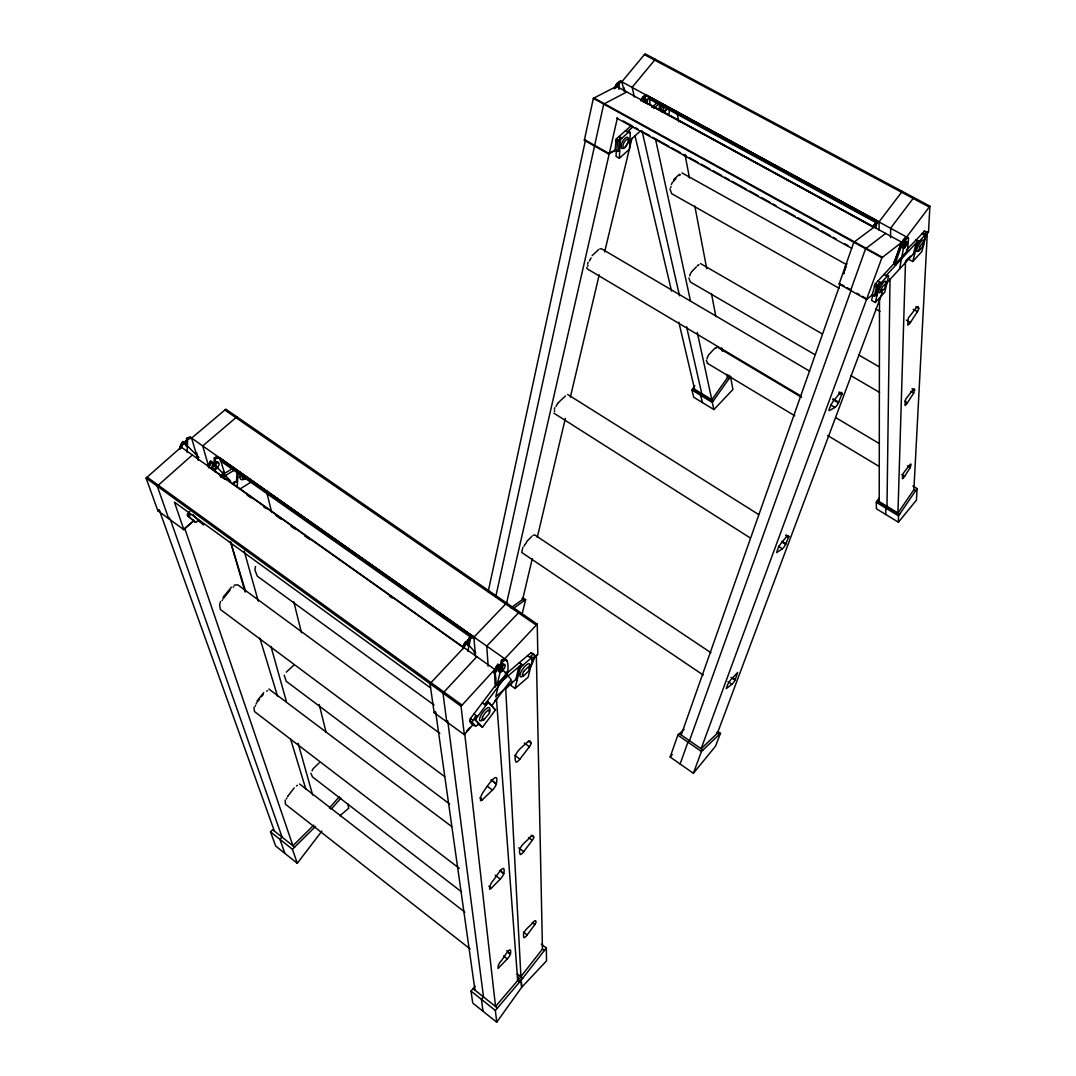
<?xml version="1.0" encoding="UTF-8"?>
<svg xmlns="http://www.w3.org/2000/svg" width="1076" height="1076" viewBox="0 0 1076 1076"><rect width="100%" height="100%" fill="white"/><g stroke="black" fill="none" stroke-linecap="round" stroke-linejoin="round"><path stroke-width="1.5" d="M879.092 230.156L879.105 221.791L902.253 191.353M879.213 501.618L879.509 299.343M503.877 873.161C506.097 858.742 493.05 881.943 492.848 880.76A7.021 1.789 -53.7 0 0 489.943 886.449L489.647 888.574A3.295 0.834 -53.7 0 0 491.329 888.211L500.273 879.065A4.896 1.251 -53.8 0 0 503.689 873.914L500.071 870.282M890.013 278.563L887.001 506.366L885.804 508.101L885.844 514.53M890.551 237.594L890.672 228.085L913.82 197.54M879.348 497.838L876.294 502.304L876.415 508.787L898.406 522.21L898.5 515.834L917.102 488.598L912.865 486.043M510.535 953.632C512.189 941.379 500.878 963.06 500.73 961.218A6.335 1.426 -53.7 0 0 498.121 966.221L498.013 968.467L507.307 958.904A4.425 0.995 -53.7 0 0 510.374 954.264L506.769 950.713M908.184 258.186L905.494 261.777L897.949 513.023L913.887 489.701L927.351 232.631L928.521 232.026L925.01 236.72M641.027 99.853L874.021 227.197L853.819 242.275L839.132 284.01L866.557 299.478L872.232 294.918L875.111 284.037L893.685 263.862L900.249 245.355L902.845 240.607L906.772 236.855L929.906 206.148L645.089 53.8L621.888 81.695L624.161 91.352M707.08 358.806L707.524 357.003M895.837 265.046L893.685 263.862L901.782 242.248L616.508 86.349L593.347 98.36L584.335 140.297L608.612 154.002L615.109 150.358L616.077 139.154L631.262 125.61M616.279 150.6L616.05 156.397L619.372 158.266L629.5 149.161L630.267 133.115L629.285 132.563A3.457 1.453 -62.2 0 0 627.348 131.85L633.172 126.672M618.996 89.362L619.251 82.933L622.574 82.126M616.911 150.99L617.355 141.413L620.919 137.58A2.946 1.237 -62.1 0 0 619.063 141.306L618.7 150.465L617.234 151.541L615.015 149.914M185.328 444.227L185.449 441.079A4.237 2.286 -52.4 0 1 187.009 440.595M186.256 446.5L186.592 438.403C190.277 436.452 195.388 437.65 187.654 439.156L187.089 452.216M619.372 158.266L620.058 141.844A2.946 1.237 -62.1 0 1 621.901 138.118L628.33 132.402A3.457 1.453 -62.2 0 1 630.267 133.115M196.841 455.713L196.962 453.036M908.48 238.657L907.471 250.695L894.788 264.467L902.334 243.902L906.449 238.307L907.983 237.527L908.48 238.657L906.624 236.922M928.521 232.026L929.906 206.148M213.815 466.083L214.285 457.946L218.388 456.964M214.622 471.544L214.81 468.342L215.819 469.055L216.168 462.788L215.16 462.075A4.264 2.219 -52.7 0 1 218.105 463.352M214.891 466.769L215.361 458.712L219.894 457.919L474.341 637.207M645.398 102.906L644.78 96.867C649.312 92.388 649.998 102.207 650.038 104.722M917.102 488.598L916.443 500.125L898.406 522.21M224.131 475.041L224.306 472.377L219.894 457.919M659.198 110.061L659.48 105.65A3.416 1.399 -62.7 0 1 659.991 103.726M660.166 110.586L660.462 106.188A3.43 1.399 -62.7 0 1 660.677 105.071M234.124 484.254L234.299 481.537M232.308 484.16L236.438 481.618L237.15 471.315M237.191 486.621L238.2 472.055A4.062 2.058 -53.1 0 1 238.253 471.651M669.137 113.518L669.46 109.133M670.873 186.444L670.913 187.533M253.963 707.241L254.487 711.559L459.304 868.372M284.199 675.217L286.229 681.256L449.634 804.014M498.309 686.475L495.081 683.758L494.395 670.482L497.906 664.255L503.299 669.716M503.111 670.133L506.043 673.845L497.152 685.641L496.318 684.632L495.256 673.199L499.156 665.143M198.912 457.381L182.96 441.537L180.62 445.182L179.921 449.338M689.729 275.94L690.254 274.165M872.206 294.636L874.452 296.196L875.837 294.905L877.882 286.108A3.12 0.82 -60 0 1 880.02 282.235L876.563 286.498L874.371 295.712M530.118 667.187C533.562 663.394 537.798 647.483 529.903 657.315A3.685 1.17 -55 0 1 531.531 657.853L532.741 658.7L528.128 677.207L515.095 688.452L510.979 685.533L512.015 681.256M843.692 273.56L845.211 267.776M843.813 273.627L845.023 267.722A3.107 0.874 -60.3 0 1 846.234 265.032M466.782 643.34L467.414 640.314A4.56 1.587 -54.5 0 1 469.257 639.561M467.616 645.681L469.257 637.866L473.117 636.333M467.831 651.316L470.481 638.727L474.018 637.086L506.608 603.004M184.023 442.276L180.997 448.154L179.934 447.414M488.168 591.719L585.465 140.203L609.285 153.626M285.167 800.127L285.422 804.189L470.077 948.924M924.661 231.031L906.369 250.089L908.507 251.259M495.713 596.924L603.717 104.09L626.77 91.971M875.73 228.314L876.819 223.391L878.662 221.912L879.657 222.315M842.037 393.695C842.091 388.638 835.07 399.694 834.546 399.519A6.51 1.641 -58.8 0 0 830.86 405.356L829.408 408.692A3.053 0.767 -58.8 0 0 829.475 410.534L834.976 407.414A4.546 1.13 -58.8 0 0 838.231 403.258L842.037 393.695L839.172 392M923.746 242.571L926.786 231.703L923.854 234.581A3.08 0.767 -60.5 0 1 924.889 234.971L925.979 235.563L921.876 251.528L912.757 261.508L909.059 259.477M664.053 107.21L663.327 110.424L664.295 111.837L667.698 108.528M208.677 467.791L211.743 461.886L210.667 461.12L207.762 466.311L463.783 647.873L463.541 648.586M506.325 604.282L617.449 117.782M872.865 294.824L871.573 300.392L875.326 302.504L884.795 292.121L888.48 276.68A3.672 0.955 -60.1 0 0 887.135 276.317L883.88 274.501M495.202 687.134L495.928 684.013M506.742 675.23C508.76 671.33 509.351 654.006 501.376 660.529L499.923 666.784L497.906 664.255M498.753 683.838L521.658 664.336A4.371 1.385 -54.9 0 0 518.282 669.487L515.875 679.4L495.767 696.67L498.753 683.838L497.596 683.004L500.098 672.231M500.811 669.178L502.613 661.404L506.392 659.776M504.079 664.591A4.586 1.493 -54.7 0 0 501.86 664.659L503.043 665.479L501.631 671.518L500.461 670.684M875.326 302.504L878.998 286.727A3.12 0.807 -60 0 1 881.123 282.853L887.135 276.317M510.952 607.819L522.64 599.453L532.257 558.673M537.26 537.462L565.357 418.362M570.361 397.165L599.224 274.797M604.618 251.959L631.962 138.239M515.095 688.452L519.506 670.348A4.371 1.385 -54.9 0 1 522.869 665.197L531.114 658.162A3.685 1.157 -55.1 0 1 532.741 658.7M906.395 241.75A3.793 0.982 -60.4 0 0 904.634 242.288A3.793 0.982 -60.4 0 0 902.347 246.794A3.793 0.982 -60.4 0 0 903.719 247.036L899.509 269.081M522.398 612.89L525.639 599.641L522.949 597.799M886.436 283.351L913.443 253.869L915.595 245.355A3.631 0.915 -60.4 0 1 918.084 240.863L886.032 275.698A3.672 0.955 -60.1 0 1 887.377 276.061M912.757 261.508L916.698 245.96A3.631 0.915 -60.4 0 1 919.186 241.454L924.957 235.173A3.08 0.767 -60.5 0 1 925.979 235.563M788.721 536.709C788.816 531.974 781.848 543.165 781.499 542.775A5.999 1.412 -57.5 0 0 778.082 548.168L776.59 552.647L782.387 548.747A4.183 0.982 -57.5 0 0 785.467 544.752L788.721 536.709L786.085 535.054M312.067 770.914L312.565 769.622M614.315 88.837C615.324 85.757 618.31 79.557 622.318 81.91M587.577 263.997L588.128 262.329M554.315 409.162L554.799 407.696M717.773 731.492L720.436 733.321L715.527 746.179L693.388 773.294L670.16 757.02L677.84 735.123L684.107 729.34M681.216 734.962L840.248 283.849L839.132 284.01M680.113 763.987L687.941 742.144L689.487 740.692L851.197 290.022L847.094 287.709M522.828 547.428L521.739 552.486L703.274 675.069M901.782 242.248L881.89 257.769L701.108 748.748L717.41 733.213L882.266 292.712M693.388 773.294L701.418 751.492L720.436 733.321M255.51 566.527L254.904 570.119L257.352 576.198L434.045 705.009M220.432 601.578L219.625 604.873L220.378 609.473L444.603 776.563M735.285 679.561L737.638 672.487L730.725 679.898A5.555 1.21 -56.5 0 0 727.564 684.874L726.233 688.653L731.989 684.228A3.887 0.847 -56.5 0 0 734.881 680.395L735.285 679.561L732.622 677.772M462.559 646.999L465.774 641.525L475.821 653.172M463.783 647.873L466.997 642.399M615.741 88.03L619.251 82.933L618.27 82.408M671.357 184.561L672.002 183.162M844.768 269.888L846.368 266.377M707.645 356.694L708.412 355.282M640.57 100.767L643.354 96.706L646.528 95.132M690.469 273.681L691.142 272.443M872.407 227.534L876.12 222.355L878.554 221.723M641.888 100.633L644.78 96.867L643.798 96.315M286.297 672.137L293.977 664.995M875.716 222.786L876.819 223.391L873.887 227.439L640.893 100.095M913.699 393.103L914.587 389.256A5.662 1.224 -59 0 0 912.488 390.373L905.615 399.25L904.943 405.343A3.968 0.861 -58.9 0 0 907.404 402.854L913.699 393.103L910.888 391.476M910.309 467.522L911.09 464.267A5.098 1.009 -58.4 0 0 909.18 465.478L902.845 473.911L902.374 478.712A3.564 0.699 -58.3 0 0 904.607 476.332L910.309 467.522L907.445 465.814M312.955 768.923L319.182 762.871M910.457 322.41L917.424 311.636A2.946 0.699 -59.7 0 0 918.689 308.382L918.406 307.064A6.295 1.493 -59.7 0 0 916.093 308.045L908.359 317.958L907.74 324.992A4.412 1.036 -59.6 0 0 910.457 322.41L906.261 320.043M672.392 182.49L675.93 178.629M726.851 374.367L727.47 377.663L711.828 399.761L697.275 332.417M730.523 376.587L732.917 389.445L713.939 409.593L712.245 402.397L730.523 376.587L727.927 375.026M713.939 409.593L693.751 397.259L691.868 389.983L694.881 385.759M475.202 986.235L470.979 991.063L472.754 1003.114L496.709 1022.2L521.578 987.472L521.228 980.128L546.339 948.01L541.309 944.15M708.761 354.744L713.993 349.108A4.869 1.574 -59.2 0 1 715.002 348.261M534.826 924.58L536.157 922.119L535.687 920.868A6.214 1.399 -54 0 0 532.929 922.374C530.226 926.611 521.066 931.345 524.025 937.761A4.371 0.982 -54 0 0 527.159 934.909L534.826 924.58L532.338 922.67M495.915 684.766L470.427 718.553C467.118 722.305 476.883 729.784 478.443 723.368L474.866 719.588A3.793 1.21 -54.1 0 1 476.291 715.661L471.987 722.023L475.646 726.058M691.532 271.851L696.347 266.861M478.363 724.242L482.478 727.242L495.538 709.864L488.289 702.13A4.452 1.426 -54.3 0 0 484.644 704.592L507.2 674.665L506.043 673.845M924.499 236.451L926.396 233.909M910.484 256.088L905.494 261.777M482.478 727.242L476.09 720.476A3.793 1.21 -54.1 0 1 477.529 716.549L485.881 705.466A4.452 1.426 -54.3 0 1 489.513 703.018M492.821 706.771L491.597 705.896L511.248 679.79L507.2 674.665M523.716 851.627L532.27 840.302A3.215 0.82 -54.2 0 0 533.696 837.061L533.212 835.891A6.859 1.748 -54.2 0 0 530.132 837.236C526.514 841.741 516.722 847.202 520.233 854.559A4.829 1.224 -54.1 0 0 523.716 851.627L518.672 847.848M294.649 847.135L272.672 829.704L270.493 831.829L275.658 846.032L297.285 863.275L321.912 831.049M519.896 759.105L529.419 746.731A3.551 1.022 -54.5 0 0 531.019 742.991L530.455 741.458A7.586 2.192 -54.5 0 0 527.025 742.534C522.21 747.228 511.894 753.671 515.996 762.077A5.34 1.533 -54.4 0 0 519.896 759.105L514.758 755.365M294.273 787.847L288.408 795.433A5.999 2.192 -51.2 0 0 288.072 795.877M198.24 460.434L191.609 438.12L225.839 409.162L537.233 624.147L537.825 654.477L536.332 655.082L542.452 949.072L520.918 976.605L505.68 688.075L506.258 688.479L512.58 681.659M257.056 701.041L263.741 692.594M259.558 699.131L257.689 701.498A6.604 2.73 -51.2 0 0 257.312 701.996M261.428 696.764L263.297 694.41M223.055 597.288L231.448 587.146M223.795 597.906L230.062 590.173M655.338 59.288L632.15 87.291L634.356 96.974M199.208 520.797L198.159 520.031L197.002 521.443A1.829 0.928 -51.6 0 1 195.159 522.223L187.506 515.619A1.829 0.941 -51.5 0 1 187.977 513.561L189.699 511.49M220.943 475.686L222.893 473.332L213.425 463.608A4.264 2.219 -52.7 0 0 211.878 467.63A4.264 2.219 -52.7 0 0 214.164 468.665M220.97 477.583L223.889 474.045L222.893 473.332M670.16 757.02L672.285 754.478M494.825 700.974L496.951 698.62L496.386 698.203L517.69 980.559L495.538 1006.477L464.684 733.213L463.716 734.276M496.709 1022.2L495.363 1010.445L521.228 980.128L517.448 977.183M329.337 808.063L339.222 796.818M331.045 809.381L340.931 798.136M466.796 730.886L469.943 727.416M463.904 647.591L430.01 683.717L434.153 712.662L464.294 734.693L473.292 724.336M464.294 734.693L461.053 706.206L494.772 669.42L181.212 447.091L146.094 478.067L157.836 510.696L183.875 529.728L193.613 520.865L183.377 529.365M476.803 656.683L442.989 693.119L446.742 721.875M532.351 660.382L536.897 655.472M531.786 659.978L535.202 656.306M434.153 712.662L435.121 711.613M434.717 713.079L435.686 712.03L474.973 990.176M504.698 658.794L537.233 624.147M519.412 611.84L486.755 646.084L488.141 666.084M526.473 541.833L531.921 536.225M313.788 825.131L292.914 845.763L184.897 528.814M297.285 863.275L292.47 849.287L315.51 826.476M592.109 255.671L598.673 249.538M482.398 799.75L492.445 790.08A5.42 1.56 -54 0 0 496.251 784.35C500.084 766.314 484.846 789.649 484.052 790.86A7.774 2.246 -53.9 0 0 480.811 797.343L480.501 799.898A3.645 1.049 -53.8 0 0 482.398 799.75L479.802 797.827M673.697 179.584L679.373 174.299M640.462 130.976L628.868 141.346L625.223 147.506L623.327 147.829L622.883 145.623L624.161 142.167L626.407 139.49L628.303 139.181L628.734 141.4L629.85 141.898M169.739 517.744L168.73 518.659L157.257 486.15L192.335 454.987M651.774 107.385L657.476 102.314M653.67 108.42L659.373 103.35M157.836 510.696L158.858 509.795M158.32 511.046L159.342 510.159L274.38 831.062M236.908 416.802L202.718 445.948L208.26 465.02M497.596 683.004L503.312 678.149M506.769 673.307L531.1 652.648L534.153 654.692M339.868 815.769L348.759 808.21L347.683 803.745M866.032 299.182L867.135 299.007M851.197 290.022L850.605 290.48L865.561 248.758L885.656 233.438M513.938 608.048L525.639 599.641M296.411 785.897L297.447 785.332M239.504 489.257L251.246 481.981M222.624 477.287L234.783 469.889M232.725 468.437L223.082 474.301L225.14 475.753M233.129 587.133L233.815 586.729M565.465 395.941L558.915 402.101A5.689 2.179 -57.8 0 0 558.256 402.814M628.572 142.274L630.792 141.023M629.03 142.53L631.249 141.279M615.109 150.358L608.155 153.733M266.633 691.169L267.521 690.711M533.064 535.35L534.785 534.933L710.873 652.688M584.335 140.297L585.008 139.947M234.138 585.183L237.742 584.806L439.761 733.321M246.66 478.134L243.593 479.264L242.127 477.462M599.924 248.785L601.619 248.825L809.663 371.166M268.892 689.017L451.638 826.502M193.599 520.865L193.465 520.878A1.829 0.928 -51.6 0 1 193.115 520.744M681.982 172.9L845.171 263.862M567.59 394.408L758.607 514.489M644.403 54.62L929.234 207.049M924.123 230.829L926.786 232.187M921.728 233.425L924.957 235.173M915.945 239.692L919.186 241.454M922.603 243.889L923.692 244.481M646.824 95.253L877.922 221.118M907.055 236.989L908.171 237.594M620.717 81.198L908.413 237.984M620.354 81.211L621.336 81.736M645.869 95.105L646.851 95.643M647.268 95.737L878.662 221.912M906.355 237.002L908.467 238.28M619.978 81.305L620.946 81.83M645.479 95.199L646.474 95.737M877.236 221.468L878.352 222.059M906.046 237.15L907.162 237.756M648.519 97.015L878.272 222.194M619.574 81.467L620.543 82.005M645.075 95.374L646.071 95.912M876.9 221.683L878.003 222.288M905.71 237.392L906.826 237.998M619.144 81.709L620.126 82.247M644.659 95.616L645.654 96.168M876.523 221.992L877.626 222.584M905.333 237.688L906.449 238.307M618.713 82.032L619.682 82.556M644.228 95.939L645.223 96.477M876.12 222.355L877.222 222.961M904.943 238.065L906.059 238.67M647.886 98.279L876.779 223.082M904.539 238.509L905.656 239.114L904.983 241.885L906.032 242.463L904.768 247.614L903.719 247.036M617.826 82.785L618.808 83.323M643.354 96.706L644.336 97.257M659.48 105.65L660.462 106.188M875.299 223.23L876.402 223.821M904.122 238.953L905.239 239.558M915.595 245.355L916.698 245.96M617.382 83.229L618.364 83.767M642.91 97.163L643.905 97.701M874.869 223.727L875.972 224.319M903.705 239.45L904.822 240.056M616.952 83.74L617.933 84.264M642.48 97.674L643.461 98.212M874.438 224.265L875.541 224.871M903.275 240.002L904.391 240.62M616.521 84.278L617.503 84.816M642.049 98.225L643.044 98.763M874.008 224.871L875.097 225.57M902.845 240.607L903.961 241.212M616.118 84.87L617.099 85.407M641.646 98.817L642.641 99.355M873.591 225.489L874.694 226.094M902.414 241.239L903.531 241.858M615.741 85.502L616.709 86.026M641.256 99.436L642.251 99.987M873.174 226.162L874.277 226.754M901.997 241.898L903.114 242.517M615.378 86.147L616.36 86.685M901.594 242.584L902.724 243.203M615.055 86.82L616.037 87.344M901.217 243.284L902.334 243.902M900.868 243.983L901.984 244.588M900.531 244.669L901.648 245.288M900.249 245.355L901.365 245.96M899.993 246.001L901.11 246.619M913.443 253.869L914.533 254.474M894.21 261.67L895.313 262.275M594.033 98.01L882.481 257.325M593.347 98.36L881.89 257.769M623.313 121.037L632.123 125.905M635.055 127.533L638.001 129.16M640.933 130.788L649.743 135.67M652.675 137.298L668.815 146.242M671.76 147.869L680.557 152.738M683.502 154.366L686.434 155.993M689.366 157.621L698.176 162.503M701.108 164.13L709.918 169.013M712.85 170.627L721.66 175.509M724.592 177.136L729.003 179.584M731.936 181.198L746.61 189.336M749.555 190.963L758.351 195.845M761.297 197.473L770.093 202.342M773.039 203.969L775.971 205.597M784.781 210.479L795.056 216.168M797.988 217.796L818.54 229.175M821.472 230.802L830.282 235.684M833.214 237.312L836.146 238.939M844.956 243.822L847.888 245.449M616.763 118.131L851.694 248.327M625.438 130.788L628.33 132.402M619.009 136.504L621.901 138.118M877.855 281.038L881.123 282.853M616.319 138.898L618.229 139.974M875.339 283.768L877.505 284.965M915.878 306.808L918.689 308.382M619.063 141.306L620.058 141.844M877.882 286.108L878.998 286.727M615.364 140.835L617.274 141.898M874.237 285.772L876.402 286.983M913.228 309.283L917.424 311.636M618.7 150.465L619.668 151.003M875.837 294.905L876.94 295.537M615.432 149.954L617.785 151.272M874.99 295.846L872.232 294.918M841.607 284.615L844.351 286.162M856.805 293.183L859.603 294.757M862.414 296.344L865.212 297.931M839.199 288.314L671.653 193.667L669.931 188.784M875.622 308.893L879.993 311.368M700.489 263.553L822.414 333.99M858.702 354.959L879.011 366.701M912.018 388.651L914.842 390.279M904.593 401.214L907.404 402.854M814.572 354.475L690.348 281.979L688.869 278.011M850.686 375.551L879.576 392.404M838.836 393.009L841.714 394.704M833.012 398.819L838.729 402.195L838.419 402.881L832.703 399.505M830.685 404.872L834.976 407.414M800.692 395.86L587.227 268.839L586.662 267.494M716.818 346.849L801.566 397.3M836.039 417.811L879.132 443.46M901.755 474.624L904.607 476.332M706.327 360.204L707.578 363.419M707.43 363.325L794.814 415.807M827.605 435.484L879.2 466.473M727.47 377.663L729.071 378.631M913.887 489.701L915.622 490.75M693.038 388.342L713.428 400.743M877.478 500.569L899.697 514.086M692.742 388.759L713.132 401.16M877.182 501.012L899.402 514.53M691.868 389.983L712.245 402.397M876.294 502.304L898.5 515.834M785.991 535.35L788.627 537.005M785.883 535.646L788.506 537.314M781.983 541.322L785.924 543.81M781.701 541.927L785.641 544.416M778.459 546.258L782.387 548.747M553.884 413.157L750.228 537.933M731.034 677.423L735.029 680.099M727.995 681.538L731.989 684.228M521.954 598.512L524.644 600.354M716.872 732.352L719.535 734.182M522.64 599.453L524.308 600.596M717.41 733.213L719.239 734.464M224.844 410.023L536.292 625.156M679.386 733.697L702.964 750.026M677.84 735.123L701.418 751.492M530.952 652.769L533.306 654.41M527.536 655.661L531.114 658.162M519.291 662.668L522.869 665.197M190.748 437.488L506.823 660.247M190.25 437.367L191.313 438.12M217.903 456.856L218.979 457.609M220.809 458.981L472.189 636.118M472.418 636.198L473.642 637.059M504.469 658.781L506.93 660.61M189.712 437.34L190.775 438.08M217.379 456.829L218.455 457.582M471.987 636.266L473.211 637.126M504.052 658.862L505.303 659.736M472.256 636.562L219.907 458.712L220.472 460.905M506.984 661.041L505.142 658.902M189.147 437.381L190.196 438.134M216.801 456.883L217.877 457.636M471.503 636.414L472.727 637.274M503.581 659.023L504.832 659.911M518.282 669.487L519.506 670.348M188.529 437.515L189.591 438.268M216.209 457.031L217.285 457.784M470.992 636.656L472.216 637.517M503.07 659.279L504.321 660.153M187.896 437.73L188.959 438.483M215.577 457.26L216.653 458.013M221.535 461.658L471.665 637.839M502.532 659.615L503.783 660.503M187.251 438.026L188.3 438.779M214.931 457.556L216.007 458.322M469.849 637.382L471.086 638.256M501.967 660.032L503.205 660.92M186.592 438.403L187.654 439.156M214.285 457.946L215.361 458.712M469.257 637.866L470.481 638.727M501.376 660.529L502.613 661.404M185.449 441.079L186.444 441.779M467.414 640.314L468.571 641.121A4.56 1.587 -54.5 0 1 469.916 640.368M466.204 643.878A4.56 1.587 -54.5 0 1 466.89 642.897L465.733 642.076A4.56 1.587 -54.5 0 0 463.864 645.842M182.395 442.209L183.458 442.962M210.102 461.806L211.178 462.572M465.195 642.291L466.419 643.152M497.327 665.022L498.578 665.909M223.243 471.624L224.306 472.377M506.123 671.801L507.347 672.675M181.871 442.935L182.933 443.675M209.578 462.532L210.654 463.299M236.438 481.618L237.487 482.357M464.644 643.071L465.868 643.932M496.776 665.815L498.027 666.69M515.875 679.4L517.085 680.261M181.4 443.675L182.463 444.415M209.094 463.285L210.17 464.038M464.133 643.865L465.357 644.739M496.265 666.622L497.515 667.497M180.97 444.428L182.032 445.182M208.663 464.038L209.739 464.805M463.662 644.672L464.886 645.533M473.951 652.002L475.162 652.863M495.78 667.416L497.031 668.304M180.62 445.182L181.669 445.935M208.3 464.805L209.376 465.572M463.245 645.465L464.469 646.34M495.35 668.223L496.601 669.111M180.324 445.948L181.373 446.701M208.004 465.572L209.08 466.325M462.868 646.246L464.106 647.12M494.973 669.003L496.224 669.891M180.096 446.688L181.158 447.441M494.664 669.756L495.901 670.644M219.639 475.565L225.113 479.452M247.036 495.014L251.152 497.932M263.486 506.675L266.229 508.612M275.819 515.417L281.293 519.305M290.883 526.11L294.999 529.029M304.589 535.835L310.076 539.722M389.552 596.104L392.283 598.041M494.395 670.482L495.646 671.357M494.207 671.142L495.458 672.029M494.072 671.76L495.323 672.648M494.019 672.325L495.256 673.199M494.019 672.809L495.269 673.684M495.081 683.758L496.318 684.632M493.48 708.385L495.538 709.864M482.263 702.87L485.881 705.466M528.437 741.135L531.019 742.991M524.281 743.018L529.419 746.731M147.143 477.152L462.061 705.116M473.911 713.939L477.529 716.549M146.094 478.067L461.053 706.206M474.866 719.588L476.09 720.476M430.615 687.954L174.42 502.129L183.875 529.728M478.443 723.368L479.667 724.256M187.977 513.561L190.035 515.054A1.829 0.928 -51.6 0 0 189.564 517.112L195.159 522.223M470.427 718.553L472.808 720.288M187.506 515.619L189.564 517.112M469.687 720.584L472.068 722.319M491.275 779.643L496.345 784.014L491.167 780.208M487.267 786.26L492.445 790.08M531.167 835.178L533.696 837.061M528.491 837.491L532.27 840.302M191.192 437.703L191.891 438.349M499.963 870.753L503.77 873.631M495.216 875.218L500.273 879.065M488.786 886.274L491.329 888.211M523.407 932.031L527.159 934.909M542.452 949.072L544.348 950.538M461.591 891.883L312.538 776.953L310.897 773.281M299.653 784.014L464.886 912.166M507.939 952.085L510.441 954.035M503.555 955.972L507.307 958.904M517.341 973.807L522.828 978.097M517.381 974.681L522.411 978.622M517.489 979.59L520.004 981.568M517.69 980.559L519.587 982.052M473.077 988.669L497.448 1007.997M270.493 831.829L292.47 849.287M470.979 991.063L495.363 1010.445M621.336 81.386L621.968 82.206M197.849 520.233L203.633 524.873L192.55 514.853L193.613 515.619A3.524 1.789 -51.7 0 1 193.276 514.947M185.852 444.765L183.7 442.586L184.695 443.299A4.237 2.286 -52.4 0 0 184.05 444.186M182.96 441.537L186.847 445.477M211.743 461.886L215.496 465.747M210.667 461.12L213.989 464.536M223.889 474.045L230.452 480.797M488.289 702.13L491.597 705.896M465.774 641.525L466.89 642.897M474.61 637.409L475 638.498M284.911 853.416L279.894 839.307L282.087 837.168L170.29 519.331M230.52 541.766L245.678 591.558M259.854 638.135L277.474 695.957M290.668 739.32L305.84 789.112M230.641 542.102L245.113 591.988M244.225 551.114L258.267 601.188M270.964 646.434L286.364 701.364M298.146 743.368L312.645 795.07M702.399 402.545L700.611 395.309L701.781 393.655L686.582 326.781M266.781 492.526L271.623 512.095M293.815 601.82L301.482 632.809M319.236 704.592L326.082 732.326M634.988 135.67L671.545 291.125M678.848 322.208L694.625 389.297M642.09 131.057L679.534 295.792M624.067 87.748L624.726 90.801M655.405 138.589L690.536 301.213M677.221 113.572L678.795 121.817M685.076 154.836L689.474 177.944M694.814 206L706.744 268.731M711.451 293.479L715.849 316.6M721.821 347.951L722.453 351.26M483.016 1011.292L481.429 999.362L483.514 996.941L447.724 720.812M473.884 637.005L475.431 656.172M521.201 980.169L521.726 987.284L546.527 960.868L546.339 948.01M495.229 675.593L495.458 678.66M240.567 476.708A7.317 3.712 -53.1 0 1 239.262 477.152M245.516 478.39A7.33 3.699 -53.1 0 1 240.795 479.304A7.33 3.699 -53.1 0 1 240.526 474.381M216.168 462.788A4.264 2.219 -52.7 0 1 218.885 465.182A4.264 2.219 -52.7 0 1 213.922 469.553A4.264 2.219 -52.7 0 1 214.433 464.321M499.896 671.115A4.586 1.493 -54.7 0 1 498.242 670.577A4.586 1.493 -54.7 0 1 500.192 666.447M528.773 668.559A7.868 2.475 -54.9 0 0 526.796 664.632L525.545 665.694A7.868 2.475 -54.9 0 0 519.95 675.042A7.868 2.475 -54.9 0 0 524.2 674.934M503.043 665.479A4.6 1.493 -54.7 0 1 504.779 667.228A4.6 1.493 -54.7 0 1 500.031 672.352A4.6 1.493 -54.7 0 1 501.376 667.281M488.988 711.814A8.043 2.555 -54.2 0 0 488.84 707.537A8.043 2.555 -54.2 0 0 483.501 711.518L482.236 713.213A8.043 2.555 -54.2 0 0 479.627 720.369A8.043 2.555 -54.2 0 0 484.456 718.418M193.788 520.219A1.829 0.928 -51.6 0 1 193.115 520.502M222.006 600.69A7.263 3.376 -51.4 0 1 222.302 600.126M222.988 598.996A7.263 3.376 -51.4 0 1 223.378 598.444M255.281 706.327A6.604 2.73 -51.2 0 1 255.483 705.452M256.075 704.013A6.604 2.73 -51.2 0 1 256.639 703.005M286.418 798.957A5.999 2.192 -51.2 0 1 286.754 798.123M287.467 796.778A5.999 2.192 -51.2 0 1 287.763 796.334M615.351 87.694A3.551 1.533 -63.1 0 1 616.171 86.053M616.683 85.34A3.551 1.533 -63.1 0 1 617.234 84.775M617.785 84.399A3.551 1.533 -63.1 0 1 618.283 84.224M679.265 175.509A5.958 2.286 -61.5 0 1 679.588 175.227M680.22 174.783A5.958 2.286 -61.5 0 1 680.516 174.621M715.432 348.046A4.869 1.574 -59.2 0 1 716.226 348.126M697.342 265.866A5.38 1.896 -60.2 0 1 697.92 265.368M698.19 265.167A5.38 1.896 -60.2 0 1 698.956 264.79M643.098 101.817A3.564 1.493 -62.8 0 1 645.412 99.221A3.564 1.493 -62.8 0 1 646.568 100.552M646.461 101.305A3.564 1.493 -62.8 0 1 646.205 102.126M667.093 108.515A6.174 2.502 -62.7 0 1 662.399 112.294A6.174 2.502 -62.7 0 1 662.534 106.497M644.026 102.328A3.564 1.493 -62.8 0 1 646.985 99.705A3.564 1.493 -62.8 0 1 646.77 103.484M904.782 245.637A3.793 0.982 -60.4 0 1 904.243 246.404M923.329 242.759A6.564 1.641 -60.4 0 0 921.769 240.836L920.881 241.791A6.564 1.641 -60.4 0 0 916.631 250.412A6.564 1.641 -60.4 0 0 920.383 248.489M872.999 226.39A3.766 1.049 -60.7 0 1 875.286 224.292M885.723 283.728A6.644 1.722 -60 0 0 883.867 282.114L882.952 283.109A6.644 1.722 -60 0 0 878.756 291.798A6.644 1.722 -60 0 0 882.804 289.525M846.906 264.118A3.107 0.874 -60.3 0 1 847.121 263.862M620.785 146A6.254 2.636 -62.1 0 1 619.857 146.551M626.044 145.838A6.254 2.623 -62.1 0 0 628.492 138.992A6.254 2.623 -62.1 0 0 625.438 137.957L624.47 138.844A6.254 2.623 -62.1 0 0 621.054 146.847A6.254 2.623 -62.1 0 0 625.089 146.995M587.752 266.216A2.878 1.17 -60 0 1 587.994 265.288M589.46 260.943A6.147 2.502 -60 0 1 590.213 259.424M590.509 258.926A6.147 2.502 -60 0 1 591.141 257.998M556.05 406.338A5.689 2.179 -57.8 0 1 556.749 404.953M557.314 404.051A5.689 2.179 -57.8 0 1 557.933 403.204M554.584 411.57A2.663 1.022 -57.7 0 1 554.638 410.454M524.025 546.205A5.286 1.883 -55.9 0 1 524.469 545.357M524.725 544.94A5.286 1.883 -55.9 0 1 525.572 543.73M526.177 543.003A5.286 1.883 -55.9 0 1 526.487 542.667M880.921 290.13L880.827 292.161L884.566 288.61L886.301 283.069L882.562 286.606L880.921 290.13M482.505 717.019L481.913 720.032L483.689 720.194L489.365 713.334L489.97 710.321L488.208 710.133L485.115 712.904L482.505 717.019M919.724 246.606L918.998 250.99L922.926 246.175L923.665 241.777L919.724 246.606M523.689 671.397L522.21 675.082L523.044 676.508L528.612 671.061L530.091 667.389L529.271 665.95L523.689 671.397M904.768 247.614A3.793 0.982 -60.4 0 0 907.404 241.912A3.793 0.982 -60.4 0 0 904.028 245.57A3.793 0.982 -60.4 0 0 904.768 247.614"/></g></svg>
